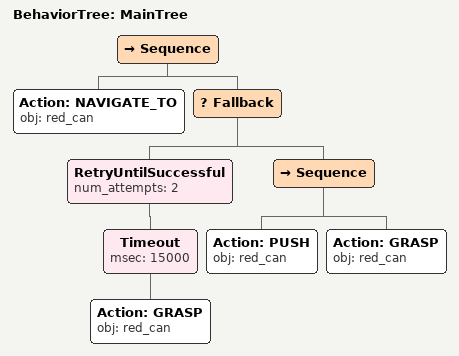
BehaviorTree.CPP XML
<root main_tree_to_execute="MainTree">
  <BehaviorTree ID="MainTree">
    <Sequence>
      <!-- Navigate to red_can -->
      <Action ID="NAVIGATE_TO" obj="red_can" />
      <!-- Fallback: if GRASP red_can fails, try alternative to reposition -->
      <Fallback>
        <!-- Retry GRASP red_can up to 2 attempts -->
        <RetryUntilSuccessful num_attempts="2">
          <!-- Timeout: GRASP red_can within 15s -->
          <Timeout msec="15000">
            <!-- Grasp red_can -->
            <Action ID="GRASP" obj="red_can" />
          </Timeout>
        </RetryUntilSuccessful>
        <Sequence>
          <!-- Push red_can forward toward front edge of table -->
          <Action ID="PUSH" obj="red_can" />
          <!-- Grasp red_can -->
          <Action ID="GRASP" obj="red_can" />
        </Sequence>
      </Fallback>
    </Sequence>
  </BehaviorTree>
</root>
